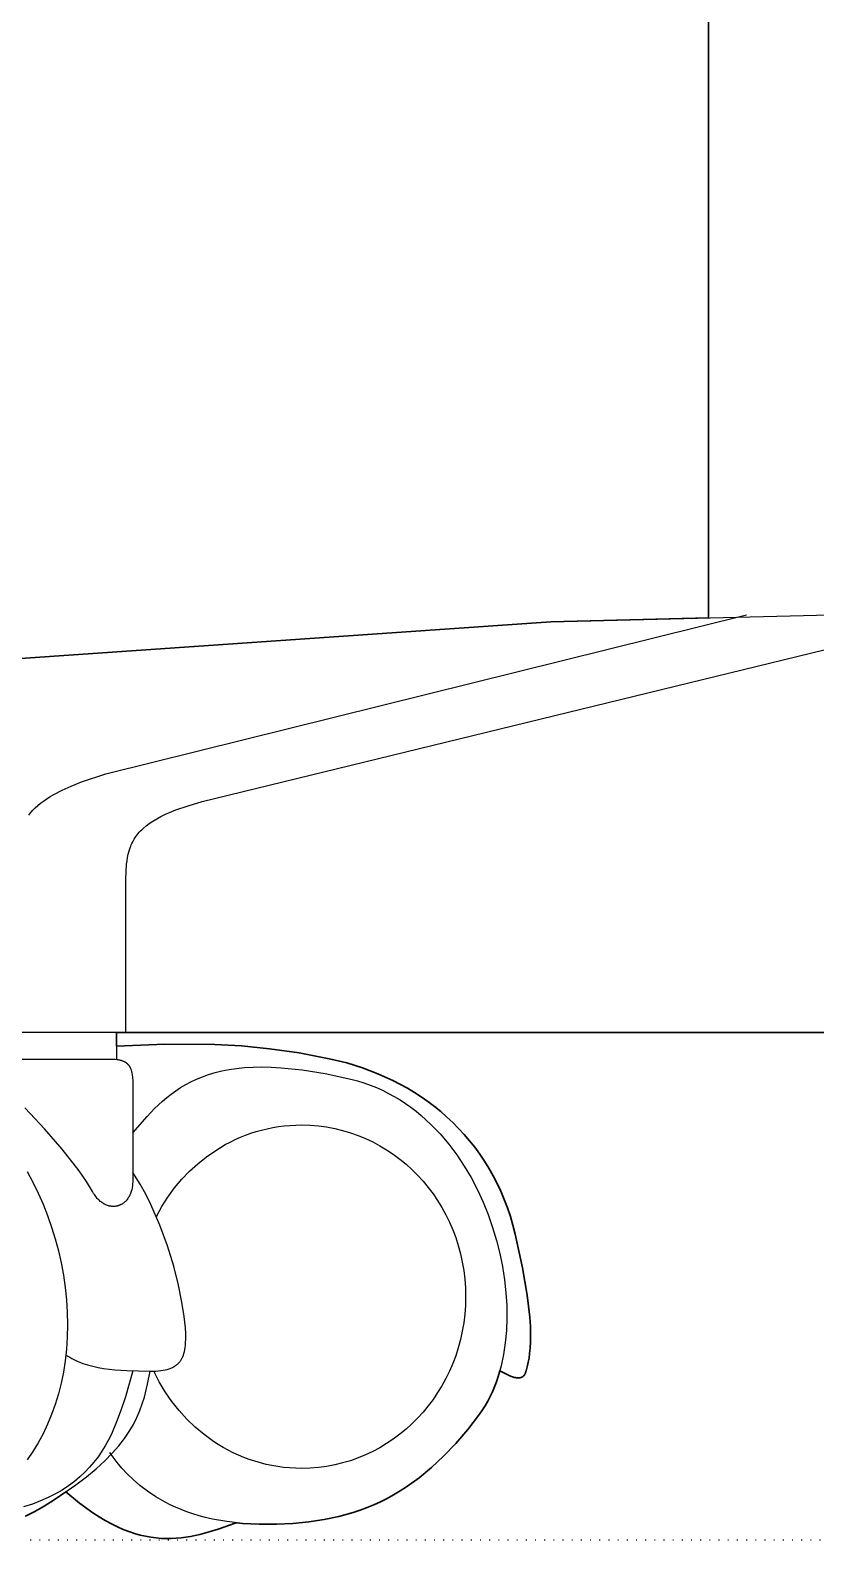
# Model space of a CAD drawing. Header units: millimetres. Extents: x 0 to 1824, y -1116 to 893.
# Drawn here: x 1362.2 to 1456.4, y 0 to 181.1 of the extents above; entities that cross this region are included whole.
import ezdxf

# ---------------------------------------------------------------- set-up
doc = ezdxf.new("R2010")
doc.units = ezdxf.units.MM
doc.linetypes.add('Dots', pattern=[1, 0, -1])
doc.layers.add('Blocks', color=7, linetype='Continuous')
for name, color, linetype, lineweight, true_color in [('Blocks$Inner', 7, 'Continuous', 25, 0x007f00), ('Blocks$Outline', 7, 'Continuous', 35, 0xff3f3f), ('Groud', 7, 'Dots', 25, 0x243775)]:
    doc.layers.add(name, color=color, linetype=linetype, lineweight=lineweight, true_color=true_color)

# ---------------------------------------------------------------- blocks, each defined once
blk = doc.blocks.new('Oxford Low Office Chair Side')
at = {"layer": 'Blocks$Inner'}
for points in [[(364, 110.59), (364, 219.09)], [(73.5, 91.32), (345.1, 110.11), (381.73, 111.04)], [(631.4, 60.83), (294.98, 60.83), (67.92, 60.83)], [(282.51, 86.93), (282.75, 87.22), (283.01, 87.51), (283.29, 87.79), (283.6, 88.07), (283.94, 88.34), (284.29, 88.61), (284.68, 88.88), (285.09, 89.14), (285.54, 89.4), (286.51, 89.91), (287.61, 90.41), (288.85, 90.9), (291.75, 91.88), (368.52, 110.94)], [(294.15, 60.83), (294.15, 77.19), (294.16, 79.23), (294.18, 80.16), (294.24, 81.03), (294.29, 81.45), (294.36, 81.85), (294.44, 82.25), (294.54, 82.63), (294.66, 83), (294.73, 83.18), (294.8, 83.36), (294.88, 83.53), (294.97, 83.71), (295.16, 84.05), (295.26, 84.22), (295.38, 84.38), (295.5, 84.54), (295.63, 84.7), (295.76, 84.86), (295.91, 85.02), (296.06, 85.17), (296.22, 85.32), (296.57, 85.62), (296.96, 85.91), (297.38, 86.2), (297.85, 86.48), (298.36, 86.75), (298.91, 87.02), (300.16, 87.54), (301.61, 88.04), (303.28, 88.54), (379.5, 107.13)], [(293.05, 60.83), (293.05, 57.62)], [(293.05, 59.22), (298.81, 59.43), (304.83, 59.41), (308.02, 59.23), (311.38, 58.9), (314.93, 58.39), (318.71, 57.66), (320.64, 57.19), (322.53, 56.6), (324.37, 55.9), (326.16, 55.09), (327.89, 54.16), (328.73, 53.66), (329.55, 53.12), (330.35, 52.56), (331.13, 51.97), (331.89, 51.36), (332.63, 50.71), (333.34, 50.04), (334.04, 49.34), (334.7, 48.61), (335.35, 47.86), (335.97, 47.08), (336.56, 46.27), (337.12, 45.43), (337.66, 44.56), (338.17, 43.67), (338.64, 42.75), (339.09, 41.8), (339.5, 40.82), (339.89, 39.82), (340.24, 38.79), (340.55, 37.73), (340.83, 36.65), (341.7, 32.64), (342.26, 29.35), (342.56, 26.7), (342.64, 25.59), (342.66, 24.61), (342.66, 23.75), (342.62, 23), (342.55, 22.34), (342.48, 21.79), (342.39, 21.31), (342.3, 20.9), (342.13, 20.26), (342.11, 20.19), (342.09, 20.13), (342.07, 20.06), (342.05, 20.01), (342.02, 19.95), (342, 19.9), (341.99, 19.88), (341.98, 19.87), (341.98, 19.87), (341.98, 19.86), (341.98, 19.86), (341.97, 19.85), (341.97, 19.85), (341.97, 19.84), (341.96, 19.84), (341.96, 19.83), (341.96, 19.83), (341.96, 19.83), (341.96, 19.82), (341.95, 19.82), (341.95, 19.81), (341.95, 19.81), (341.94, 19.81), (341.94, 19.8), (341.93, 19.79), (341.93, 19.79), (341.93, 19.78), (341.92, 19.77), (341.92, 19.77), (341.92, 19.77), (341.88, 19.72), (341.82, 19.65), (341.78, 19.62), (341.77, 19.61), (341.77, 19.6), (341.76, 19.6), (341.75, 19.59), (341.71, 19.56), (341.69, 19.55), (341.69, 19.55), (341.68, 19.54), (341.66, 19.53), (341.65, 19.52), (341.65, 19.52), (341.64, 19.52), (341.62, 19.5), (341.57, 19.49), (341.56, 19.48), (341.56, 19.48), (341.51, 19.46), (341.47, 19.45), (341.43, 19.44), (341.4, 19.43), (341.39, 19.43), (341.38, 19.43), (341.37, 19.43), (341.37, 19.43), (341.34, 19.42), (341.31, 19.42), (341.29, 19.42), (341.27, 19.42), (341.24, 19.41), (341.22, 19.41), (341.22, 19.41), (341.19, 19.41), (341.17, 19.41), (341.17, 19.41), (341.14, 19.41), (341.13, 19.41), (341.12, 19.42), (341.09, 19.42), (341.04, 19.42), (340.93, 19.44), (340.88, 19.44), (340.87, 19.45), (340.85, 19.45), (340.85, 19.45), (340.84, 19.45), (340.83, 19.45), (340.83, 19.45), (340.71, 19.48), (340.6, 19.51), (340.48, 19.55), (340.25, 19.64), (340, 19.74), (338.97, 20.26)], [(282.31, 44.16), (283, 42.89), (283.64, 41.59), (284.23, 40.26), (284.77, 38.9), (285.26, 37.51), (285.7, 36.1), (286.08, 34.67), (286.41, 33.22), (286.68, 31.75), (286.89, 30.27), (287.04, 28.79), (287.13, 27.3), (287.16, 25.8), (287.13, 24.32), (287.04, 22.88), (286.89, 21.48), (286.68, 20.11), (286.41, 18.78), (286.08, 17.49), (285.7, 16.23), (285.26, 15.02), (284.77, 13.85), (284.23, 12.72), (283.64, 11.63), (283, 10.59), (282.31, 9.59)], [(281.71, 57.66), (292.37, 57.66), (292.63, 57.66), (292.87, 57.64), (293.09, 57.62), (293.2, 57.6), (293.3, 57.58), (293.4, 57.56), (293.49, 57.54), (293.58, 57.51), (293.63, 57.5), (293.63, 57.5), (293.63, 57.5), (293.63, 57.5), (293.64, 57.5), (293.64, 57.5), (293.64, 57.5), (293.64, 57.49), (293.65, 57.49), (293.65, 57.49), (293.65, 57.49), (293.66, 57.49), (293.66, 57.49), (293.66, 57.49), (293.66, 57.49), (293.67, 57.49), (293.67, 57.49), (293.75, 57.46), (293.83, 57.42), (293.91, 57.39), (293.94, 57.37), (293.98, 57.35), (294.01, 57.33), (294.05, 57.31), (294.05, 57.31), (294.05, 57.31), (294.05, 57.31), (294.06, 57.31), (294.06, 57.3), (294.06, 57.3), (294.06, 57.3), (294.07, 57.3), (294.07, 57.3), (294.07, 57.3), (294.07, 57.3), (294.07, 57.3), (294.08, 57.29), (294.08, 57.29), (294.08, 57.29), (294.08, 57.29), (294.08, 57.29), (294.09, 57.29), (294.09, 57.29), (294.09, 57.28), (294.09, 57.28), (294.09, 57.28), (294.1, 57.28), (294.1, 57.28), (294.1, 57.28), (294.1, 57.28), (294.1, 57.28), (294.11, 57.27), (294.11, 57.27), (294.11, 57.27), (294.11, 57.27), (294.11, 57.27), (294.15, 57.25), (294.15, 57.25), (294.15, 57.24), (294.15, 57.24), (294.15, 57.24), (294.16, 57.24), (294.16, 57.24), (294.16, 57.24), (294.16, 57.24), (294.16, 57.23), (294.16, 57.23), (294.17, 57.23), (294.17, 57.23), (294.17, 57.23), (294.17, 57.23), (294.17, 57.23), (294.18, 57.23), (294.21, 57.2), (294.24, 57.18), (294.24, 57.18), (294.24, 57.18), (294.24, 57.17), (294.24, 57.17), (294.25, 57.17), (294.25, 57.17), (294.25, 57.17), (294.25, 57.17), (294.25, 57.17), (294.25, 57.16), (294.26, 57.16), (294.26, 57.16), (294.26, 57.16), (294.26, 57.16), (294.26, 57.16), (294.27, 57.15), (294.29, 57.13), (294.32, 57.1), (294.32, 57.1), (294.32, 57.1), (294.33, 57.1), (294.33, 57.1), (294.33, 57.1), (294.33, 57.1), (294.33, 57.09), (294.33, 57.09), (294.34, 57.09), (294.34, 57.09), (294.34, 57.09), (294.34, 57.08), (294.34, 57.08), (294.35, 57.08), (294.35, 57.08), (294.35, 57.08), (294.35, 57.08), (294.35, 57.07), (294.35, 57.07), (294.36, 57.07), (294.36, 57.07), (294.36, 57.07), (294.36, 57.07), (294.36, 57.06), (294.36, 57.06), (294.36, 57.06), (294.37, 57.06), (294.37, 57.06), (294.37, 57.06), (294.37, 57.05), (294.37, 57.05), (294.4, 57.03), (294.4, 57.02), (294.4, 57.02), (294.4, 57.02), (294.4, 57.02), (294.41, 57.02), (294.41, 57.02), (294.41, 57.01), (294.41, 57.01), (294.41, 57.01), (294.41, 57.01), (294.41, 57.01), (294.42, 57.01), (294.42, 57), (294.42, 57), (294.42, 57), (294.42, 57), (294.45, 56.97), (294.45, 56.97), (294.45, 56.97), (294.45, 56.97), (294.45, 56.96), (294.45, 56.96), (294.45, 56.96), (294.46, 56.96), (294.46, 56.96), (294.46, 56.95), (294.46, 56.95), (294.46, 56.95), (294.47, 56.95), (294.47, 56.95), (294.47, 56.94), (294.47, 56.94), (294.47, 56.94), (294.47, 56.94), (294.47, 56.94), (294.48, 56.93), (294.48, 56.93), (294.48, 56.93), (294.48, 56.93), (294.48, 56.93), (294.48, 56.92), (294.48, 56.92), (294.49, 56.92), (294.49, 56.92), (294.49, 56.92), (294.49, 56.92), (294.49, 56.91), (294.51, 56.88), (294.53, 56.85), (294.54, 56.85), (294.54, 56.85), (294.54, 56.85), (294.54, 56.85), (294.54, 56.84), (294.54, 56.84), (294.54, 56.84), (294.55, 56.83), (294.55, 56.82), (294.56, 56.82), (294.56, 56.82), (294.56, 56.82), (294.56, 56.82), (294.56, 56.81), (294.56, 56.81), (294.56, 56.81), (294.56, 56.81), (294.57, 56.81), (294.57, 56.8), (294.57, 56.8), (294.57, 56.8), (294.57, 56.8), (294.57, 56.79), (294.59, 56.76), (294.61, 56.73), (294.63, 56.7), (294.65, 56.66), (294.68, 56.6), (294.7, 56.56), (294.71, 56.53), (294.71, 56.52), (294.71, 56.52), (294.71, 56.52), (294.72, 56.52), (294.72, 56.52), (294.72, 56.51), (294.72, 56.51), (294.72, 56.51), (294.72, 56.51), (294.72, 56.5), (294.72, 56.5), (294.72, 56.5), (294.72, 56.5), (294.72, 56.5), (294.73, 56.49), (294.73, 56.49), (294.74, 56.46), (294.77, 56.38), (294.79, 56.31), (294.83, 56.15), (294.87, 55.98), (294.9, 55.81), (294.94, 55.44), (294.97, 55.05), (294.97, 53.2), (294.97, 43.03), (294.97, 42.88), (294.96, 42.73), (294.94, 42.44), (294.92, 42.3), (294.89, 42.16), (294.86, 42.03), (294.83, 41.9), (294.79, 41.77), (294.76, 41.65), (294.71, 41.54), (294.66, 41.42), (294.64, 41.37), (294.61, 41.31), (294.56, 41.21), (294.5, 41.11), (294.44, 41.01), (294.38, 40.92), (294.32, 40.83), (294.25, 40.74), (294.21, 40.7), (294.18, 40.66), (294.1, 40.59), (294.03, 40.52), (293.95, 40.45), (293.93, 40.43), (293.93, 40.43), (293.92, 40.43), (293.92, 40.43), (293.92, 40.43), (293.92, 40.42), (293.91, 40.42), (293.91, 40.42), (293.91, 40.42), (293.87, 40.39), (293.79, 40.33), (293.7, 40.27), (293.61, 40.22), (293.57, 40.2), (293.53, 40.18), (293.48, 40.16), (293.44, 40.14), (293.41, 40.13), (293.39, 40.12), (293.39, 40.12), (293.39, 40.12), (293.38, 40.12), (293.38, 40.12), (293.38, 40.11), (293.37, 40.11), (293.37, 40.11), (293.37, 40.11), (293.37, 40.11), (293.36, 40.11), (293.36, 40.11), (293.36, 40.11), (293.36, 40.11), (293.35, 40.1), (293.35, 40.1), (293.35, 40.1), (293.3, 40.09), (293.3, 40.09), (293.29, 40.08), (293.29, 40.08), (293.29, 40.08), (293.29, 40.08), (293.28, 40.08), (293.28, 40.08), (293.28, 40.08), (293.27, 40.08), (293.27, 40.08), (293.27, 40.08), (293.27, 40.07), (293.26, 40.07), (293.26, 40.07), (293.26, 40.07), (293.25, 40.07), (293.21, 40.06), (293.16, 40.04), (293.16, 40.04), (293.15, 40.04), (293.15, 40.04), (293.15, 40.04), (293.14, 40.04), (293.14, 40.04), (293.14, 40.04), (293.14, 40.04), (293.11, 40.03), (293.06, 40.02), (292.97, 40), (292.87, 39.99), (292.77, 39.98), (292.72, 39.98), (292.68, 39.98), (292.58, 39.98), (292.48, 39.99), (292.38, 40), (292.28, 40.01), (292.17, 40.03), (292.07, 40.06), (291.97, 40.09), (291.87, 40.13), (291.77, 40.17), (291.67, 40.21), (291.62, 40.24), (291.57, 40.26), (291.47, 40.32), (291.38, 40.38), (291.28, 40.45), (291.18, 40.52), (291.09, 40.59), (290.99, 40.68), (290.9, 40.76), (290.81, 40.86), (290.72, 40.95), (290.63, 41.06), (290.46, 41.28), (290.38, 41.4), (290.29, 41.53), (290.14, 41.79), (289.81, 42.37), (289.43, 42.97), (288.56, 44.24), (286.51, 46.86), (284.42, 49.28), (282.7, 51.14), (282.03, 51.8)], [(294.97, 48.82), (296.69, 50.77), (297.6, 51.72), (298.56, 52.62), (299.07, 53.05), (299.6, 53.47), (300.15, 53.86), (300.72, 54.24), (301.33, 54.6), (301.96, 54.94), (302.63, 55.25), (303.33, 55.54), (304.07, 55.8), (304.84, 56.03), (305.66, 56.23), (306.53, 56.4), (307.43, 56.53), (308.39, 56.63), (309.4, 56.69), (310.46, 56.71), (311.57, 56.69), (312.75, 56.62), (315.27, 56.36), (318.06, 55.91), (321.12, 55.25), (321.92, 55.04), (322.69, 54.8), (323.45, 54.53), (324.2, 54.23), (324.93, 53.91), (325.64, 53.55), (326.33, 53.17), (327.01, 52.77), (327.67, 52.33), (328.31, 51.88), (328.94, 51.4), (329.55, 50.9), (330.72, 49.83), (331.82, 48.68), (332.85, 47.46), (333.82, 46.18), (334.71, 44.83), (335.53, 43.44), (336.28, 41.99), (336.96, 40.51), (337.57, 39), (338.11, 37.46), (338.57, 35.91), (338.97, 34.34), (339.29, 32.77), (339.53, 31.2), (339.7, 29.64), (339.8, 28.1), (339.82, 26.58), (339.76, 25.09), (339.63, 23.64), (339.42, 22.23), (339.14, 20.87), (338.78, 19.57), (338.57, 18.94), (338.34, 18.33), (338.09, 17.74), (337.82, 17.17), (337.54, 16.61), (337.23, 16.08), (336.9, 15.57), (336.55, 15.08), (335.12, 13.24), (333.69, 11.57), (332.24, 10.04), (330.78, 8.67), (329.3, 7.44), (327.79, 6.36), (327.03, 5.86), (326.25, 5.4), (325.47, 4.97), (324.68, 4.57), (323.88, 4.2), (323.06, 3.86), (322.24, 3.55), (321.4, 3.27), (319.68, 2.79), (317.91, 2.42), (316.08, 2.15), (314.18, 1.97), (312.21, 1.88), (310.15, 1.87), (308.14, 1.97), (306.26, 2.18), (304.53, 2.49), (303.71, 2.67), (302.93, 2.88), (302.18, 3.11), (301.46, 3.36), (300.77, 3.63), (300.11, 3.91), (299.48, 4.2), (298.87, 4.51), (298.3, 4.82), (297.76, 5.15), (296.75, 5.82), (295.84, 6.52), (295.03, 7.22), (294.31, 7.93), (293.67, 8.61), (293.12, 9.28), (292.65, 9.9), (292.24, 10.48)], [(297.82, 38.76), (298.47, 39.96), (299.2, 41.11), (300, 42.2), (300.87, 43.24), (301.79, 44.21), (302.78, 45.11), (303.83, 45.95), (304.92, 46.71), (305.49, 47.07), (306.07, 47.4), (306.66, 47.71), (307.26, 48), (307.88, 48.28), (308.5, 48.53), (309.14, 48.76), (309.78, 48.96), (310.43, 49.15), (311.09, 49.31), (311.76, 49.44), (312.44, 49.56), (313.12, 49.65), (313.82, 49.71), (314.52, 49.75), (315.22, 49.76), (316.23, 49.73), (317.23, 49.65), (318.21, 49.52), (319.18, 49.34), (320.13, 49.11), (321.07, 48.83), (321.98, 48.51), (322.87, 48.14), (323.74, 47.73), (324.59, 47.27), (325.41, 46.78), (326.21, 46.24), (326.98, 45.67), (327.73, 45.06), (328.44, 44.41), (329.12, 43.73), (329.77, 43.01), (330.39, 42.27), (330.97, 41.49), (331.52, 40.68), (332.03, 39.84), (332.51, 38.98), (332.94, 38.09), (333.34, 37.18), (333.69, 36.25), (334, 35.29), (334.26, 34.31), (334.48, 33.31), (334.65, 32.3), (334.78, 31.27), (334.85, 30.22), (334.88, 29.16), (334.85, 28.1), (334.78, 27.06), (334.65, 26.03), (334.48, 25.01), (334.26, 24.02), (334, 23.04), (333.69, 22.08), (333.34, 21.15), (332.94, 20.23), (332.51, 19.35), (332.03, 18.48), (331.52, 17.65), (330.97, 16.84), (330.39, 16.06), (329.77, 15.32), (329.12, 14.6), (328.44, 13.92), (327.73, 13.27), (326.98, 12.66), (326.21, 12.09), (325.41, 11.55), (324.59, 11.05), (323.74, 10.6), (322.87, 10.19), (321.98, 9.82), (321.07, 9.49), (320.13, 9.22), (319.18, 8.99), (318.21, 8.81), (317.23, 8.67), (316.23, 8.59), (315.22, 8.57), (314.49, 8.58), (313.77, 8.62), (313.06, 8.69), (312.35, 8.79), (311.65, 8.91), (310.96, 9.05), (310.28, 9.22), (309.61, 9.42), (308.95, 9.64), (308.3, 9.88), (307.66, 10.15), (307.03, 10.44), (306.41, 10.75), (305.81, 11.08), (305.22, 11.44), (304.64, 11.81), (303.52, 12.62), (302.46, 13.51), (301.46, 14.47), (300.53, 15.5), (299.66, 16.59), (298.87, 17.75), (298.15, 18.96), (297.52, 20.23)], [(282.14, 2.84), (283.24, 3.4), (284.38, 4.05), (285.57, 4.8), (288.16, 6.58), (289.45, 7.57), (290.61, 8.53), (291.63, 9.47), (292.52, 10.38), (293.3, 11.27), (293.98, 12.15), (294.56, 13), (295.06, 13.84), (295.48, 14.67), (295.83, 15.49), (296.12, 16.29), (296.37, 17.09), (296.76, 18.66), (297.08, 20.22), (297.74, 20.24), (298.05, 20.26), (298.34, 20.29), (298.61, 20.33), (298.87, 20.38), (299.11, 20.44), (299.34, 20.51), (299.55, 20.59), (299.75, 20.68), (299.85, 20.73), (299.94, 20.78), (300.03, 20.83), (300.11, 20.89), (300.19, 20.95), (300.27, 21.01), (300.35, 21.07), (300.42, 21.14), (300.49, 21.21), (300.55, 21.28), (300.61, 21.35), (300.67, 21.43), (300.73, 21.51), (300.78, 21.59), (300.83, 21.68), (300.88, 21.77), (300.93, 21.86), (300.97, 21.95), (301.05, 22.15), (301.12, 22.35), (301.17, 22.57), (301.22, 22.8), (301.26, 23.05), (301.29, 23.3), (301.31, 23.57), (301.34, 24.14), (301.33, 24.76), (301.29, 25.43), (301.15, 26.79), (300.88, 28.52), (300.46, 30.56), (299.89, 32.82), (299.15, 35.24), (298.24, 37.73), (297.15, 40.22), (296.54, 41.45), (295.87, 42.64), (294.97, 44.04)], [(286.97, 22.2), (287.19, 22.04), (287.42, 21.89), (287.66, 21.75), (287.9, 21.62), (288.16, 21.49), (288.43, 21.37), (288.7, 21.26), (288.99, 21.16), (289.57, 20.97), (290.19, 20.81), (290.83, 20.67), (291.48, 20.56), (292.85, 20.39), (294.25, 20.29), (297.08, 20.22)], [(294.98, 20.26), (294.1, 17.15), (293.61, 15.63), (293.05, 14.14), (292.42, 12.69), (292.06, 11.98), (291.68, 11.29), (291.27, 10.62), (290.82, 9.96), (290.33, 9.33), (289.81, 8.71), (289.25, 8.11), (288.64, 7.54), (287.99, 6.99), (287.29, 6.47), (286.53, 5.97), (285.72, 5.51), (284.86, 5.07), (283.94, 4.66), (282.95, 4.29), (281.9, 3.95)], [(307.38, 2.05), (305.22, 1.29), (304.13, 0.94), (303.03, 0.64), (301.91, 0.4), (301.34, 0.31), (300.77, 0.23), (300.18, 0.18), (299.59, 0.15), (299, 0.14), (298.39, 0.17), (297.77, 0.22), (297.15, 0.3), (296.51, 0.42), (295.86, 0.57), (295.2, 0.76), (294.52, 0.98), (293.84, 1.25), (293.14, 1.56), (292.42, 1.91), (291.69, 2.3), (290.95, 2.75), (290.19, 3.24), (288.61, 4.38), (286.95, 5.75)]]:
    blk.add_lwpolyline(points, dxfattribs=at)
at = {"layer": 'Blocks$Outline'}
for points in [[(364, 110.59), (364, 219.09)], [(345.1, 110.11), (364, 110.59)], [(73.5, 91.32), (345.1, 110.11)], [(294.98, 60.83), (293.05, 60.83)], [(293.05, 60.83), (293.05, 59.22)], [(628.42, 60.83), (294.98, 60.83)], [(293.05, 59.22), (298.81, 59.43)], [(298.81, 59.43), (304.83, 59.41)], [(304.83, 59.41), (308.02, 59.23)], [(308.02, 59.23), (311.38, 58.9)], [(311.38, 58.9), (314.93, 58.39)], [(314.93, 58.39), (318.71, 57.66)], [(318.71, 57.66), (320.64, 57.19)], [(320.64, 57.19), (322.53, 56.6)], [(322.53, 56.6), (324.37, 55.9)], [(324.37, 55.9), (326.16, 55.09)], [(326.16, 55.09), (327.89, 54.16)], [(327.89, 54.16), (328.73, 53.66)], [(328.73, 53.66), (329.55, 53.12)], [(329.55, 53.12), (330.35, 52.56)], [(330.35, 52.56), (331.13, 51.97)], [(331.13, 51.97), (331.89, 51.36)], [(331.89, 51.36), (332.63, 50.71)], [(332.63, 50.71), (333.34, 50.04)], [(333.34, 50.04), (334.04, 49.34)], [(334.04, 49.34), (334.7, 48.61)], [(334.7, 48.61), (335.35, 47.86)], [(335.35, 47.86), (335.97, 47.08)], [(335.97, 47.08), (336.56, 46.27)], [(336.56, 46.27), (337.12, 45.43)], [(337.12, 45.43), (337.66, 44.56)], [(337.66, 44.56), (338.17, 43.67)], [(338.17, 43.67), (338.64, 42.75)], [(338.64, 42.75), (339.09, 41.8)], [(339.09, 41.8), (339.5, 40.82)], [(339.5, 40.82), (339.89, 39.82)], [(339.89, 39.82), (340.24, 38.79)], [(340.24, 38.79), (340.55, 37.73)], [(340.55, 37.73), (340.83, 36.65)], [(340.83, 36.65), (341.7, 32.64)], [(341.7, 32.64), (342.26, 29.35)], [(342.26, 29.35), (342.56, 26.7)], [(342.56, 26.7), (342.64, 25.59)], [(342.64, 25.59), (342.66, 24.61)], [(342.66, 23.75), (342.62, 23)], [(342.66, 24.61), (342.66, 23.75)], [(342.48, 21.79), (342.39, 21.31)], [(342.55, 22.34), (342.48, 21.79)], [(342.62, 23), (342.55, 22.34)], [(338.97, 20.26), (338.78, 19.57)], [(340, 19.74), (338.97, 20.26)], [(342.02, 19.95), (342, 19.9)], [(342.05, 20.01), (342.02, 19.95)], [(342.07, 20.06), (342.05, 20.01)], [(342.09, 20.13), (342.07, 20.06)], [(342.11, 20.19), (342.09, 20.13)], [(342.13, 20.26), (342.11, 20.19)], [(342.3, 20.9), (342.13, 20.26)], [(342.39, 21.31), (342.3, 20.9)], [(338.34, 18.33), (338.09, 17.74)], [(338.57, 18.94), (338.34, 18.33)], [(338.78, 19.57), (338.57, 18.94)], [(340.25, 19.64), (340, 19.74)], [(340.48, 19.55), (340.25, 19.64)], [(340.6, 19.51), (340.48, 19.55)], [(340.71, 19.48), (340.6, 19.51)], [(340.83, 19.46), (340.71, 19.48)], [(340.83, 19.45), (340.83, 19.46)], [(340.84, 19.45), (340.83, 19.45)], [(340.83, 19.45), (340.83, 19.45)], [(340.83, 19.45), (340.83, 19.45)], [(340.83, 19.45), (340.83, 19.45)], [(340.83, 19.45), (340.83, 19.45)], [(340.85, 19.45), (340.84, 19.45)], [(340.84, 19.45), (340.84, 19.45)], [(340.84, 19.45), (340.84, 19.45)], [(340.84, 19.45), (340.84, 19.45)], [(340.84, 19.45), (340.84, 19.45)], [(340.84, 19.45), (340.84, 19.45)], [(340.87, 19.45), (340.85, 19.45)], [(340.85, 19.45), (340.85, 19.45)], [(340.85, 19.45), (340.85, 19.45)], [(340.85, 19.45), (340.85, 19.45)], [(340.85, 19.45), (340.85, 19.45)], [(340.88, 19.45), (340.87, 19.45)], [(340.87, 19.45), (340.87, 19.45)], [(340.87, 19.45), (340.87, 19.45)], [(340.87, 19.45), (340.87, 19.45)], [(340.87, 19.45), (340.87, 19.45)], [(340.87, 19.45), (340.87, 19.45)], [(340.88, 19.44), (340.88, 19.45)], [(340.93, 19.44), (340.88, 19.44)], [(340.88, 19.44), (340.88, 19.44)], [(341.04, 19.42), (340.93, 19.44)], [(341.09, 19.42), (341.04, 19.42)], [(341.12, 19.42), (341.09, 19.42)], [(341.12, 19.41), (341.12, 19.42)], [(341.12, 19.42), (341.12, 19.42)], [(341.12, 19.42), (341.12, 19.42)], [(341.12, 19.42), (341.12, 19.42)], [(341.13, 19.41), (341.12, 19.41)], [(341.12, 19.41), (341.12, 19.41)], [(341.12, 19.41), (341.12, 19.41)], [(341.14, 19.41), (341.13, 19.41)], [(341.13, 19.41), (341.13, 19.41)], [(341.13, 19.41), (341.13, 19.41)], [(341.13, 19.41), (341.13, 19.41)], [(341.13, 19.41), (341.13, 19.41)], [(341.13, 19.41), (341.13, 19.41)], [(341.17, 19.41), (341.14, 19.41)], [(341.14, 19.41), (341.14, 19.41)], [(341.14, 19.41), (341.14, 19.41)], [(341.14, 19.41), (341.14, 19.41)], [(341.18, 19.41), (341.17, 19.41)], [(341.17, 19.41), (341.17, 19.41)], [(341.17, 19.41), (341.17, 19.41)], [(341.17, 19.41), (341.17, 19.41)], [(341.17, 19.41), (341.17, 19.41)], [(341.17, 19.41), (341.17, 19.41)], [(341.17, 19.41), (341.17, 19.41)], [(341.19, 19.41), (341.18, 19.41)], [(341.18, 19.41), (341.18, 19.41)], [(341.18, 19.41), (341.18, 19.41)], [(341.18, 19.41), (341.18, 19.41)], [(341.18, 19.41), (341.18, 19.41)], [(341.18, 19.41), (341.18, 19.41)], [(341.22, 19.41), (341.19, 19.41)], [(341.19, 19.41), (341.19, 19.41)], [(341.19, 19.41), (341.19, 19.41)], [(341.19, 19.41), (341.19, 19.41)], [(341.23, 19.41), (341.22, 19.41)], [(341.22, 19.41), (341.22, 19.41)], [(341.22, 19.41), (341.22, 19.41)], [(341.22, 19.41), (341.22, 19.41)], [(341.22, 19.41), (341.22, 19.41)], [(341.22, 19.41), (341.22, 19.41)], [(341.22, 19.41), (341.22, 19.41)], [(341.24, 19.41), (341.23, 19.41)], [(341.23, 19.41), (341.23, 19.41)], [(341.23, 19.41), (341.23, 19.41)], [(341.23, 19.41), (341.23, 19.41)], [(341.23, 19.41), (341.23, 19.41)], [(341.23, 19.41), (341.23, 19.41)], [(341.23, 19.41), (341.23, 19.41)], [(341.26, 19.42), (341.24, 19.41)], [(341.24, 19.41), (341.24, 19.41)], [(341.24, 19.41), (341.24, 19.41)], [(341.27, 19.42), (341.26, 19.42)], [(341.26, 19.42), (341.26, 19.42)], [(341.28, 19.42), (341.27, 19.42)], [(341.27, 19.42), (341.27, 19.42)], [(341.27, 19.42), (341.27, 19.42)], [(341.27, 19.42), (341.27, 19.42)], [(341.27, 19.42), (341.27, 19.42)], [(341.27, 19.42), (341.27, 19.42)], [(341.29, 19.42), (341.28, 19.42)], [(341.28, 19.42), (341.28, 19.42)], [(341.28, 19.42), (341.28, 19.42)], [(341.28, 19.42), (341.28, 19.42)], [(341.28, 19.42), (341.28, 19.42)], [(341.28, 19.42), (341.28, 19.42)], [(341.28, 19.42), (341.28, 19.42)], [(341.31, 19.42), (341.29, 19.42)], [(341.29, 19.42), (341.29, 19.42)], [(341.33, 19.42), (341.31, 19.42)], [(341.34, 19.42), (341.33, 19.42)], [(341.35, 19.42), (341.34, 19.42)], [(341.34, 19.42), (341.34, 19.42)], [(341.34, 19.42), (341.34, 19.42)], [(341.34, 19.42), (341.34, 19.42)], [(341.34, 19.42), (341.34, 19.42)], [(341.34, 19.42), (341.34, 19.42)], [(341.34, 19.42), (341.34, 19.42)], [(341.36, 19.43), (341.35, 19.42)], [(341.35, 19.42), (341.35, 19.42)], [(341.35, 19.42), (341.35, 19.42)], [(341.35, 19.42), (341.35, 19.42)], [(341.35, 19.42), (341.35, 19.42)], [(341.35, 19.42), (341.35, 19.42)], [(341.35, 19.42), (341.35, 19.42)], [(341.37, 19.43), (341.36, 19.43)], [(341.36, 19.43), (341.36, 19.43)], [(341.36, 19.43), (341.36, 19.43)], [(341.36, 19.43), (341.36, 19.43)], [(341.36, 19.43), (341.36, 19.43)], [(341.36, 19.43), (341.36, 19.43)], [(341.36, 19.43), (341.36, 19.43)], [(341.38, 19.43), (341.37, 19.43)], [(341.37, 19.43), (341.37, 19.43)], [(341.37, 19.43), (341.37, 19.43)], [(341.37, 19.43), (341.37, 19.43)], [(341.37, 19.43), (341.37, 19.43)], [(341.37, 19.43), (341.37, 19.43)], [(341.39, 19.43), (341.38, 19.43)], [(341.38, 19.43), (341.38, 19.43)], [(341.38, 19.43), (341.38, 19.43)], [(341.38, 19.43), (341.38, 19.43)], [(341.38, 19.43), (341.38, 19.43)], [(341.38, 19.43), (341.38, 19.43)], [(341.38, 19.43), (341.38, 19.43)], [(341.4, 19.43), (341.39, 19.43)], [(341.39, 19.43), (341.39, 19.43)], [(341.39, 19.43), (341.39, 19.43)], [(341.39, 19.43), (341.39, 19.43)], [(341.39, 19.43), (341.39, 19.43)], [(341.39, 19.43), (341.39, 19.43)], [(341.43, 19.44), (341.4, 19.43)], [(341.4, 19.43), (341.4, 19.43)], [(341.4, 19.43), (341.4, 19.43)], [(341.4, 19.43), (341.4, 19.43)], [(341.4, 19.43), (341.4, 19.43)], [(341.4, 19.43), (341.4, 19.43)], [(341.47, 19.45), (341.43, 19.44)], [(341.49, 19.45), (341.47, 19.45)], [(341.5, 19.46), (341.49, 19.46)], [(341.49, 19.46), (341.49, 19.46)], [(341.49, 19.46), (341.49, 19.45)], [(341.51, 19.46), (341.5, 19.46)], [(341.5, 19.46), (341.5, 19.46)], [(341.5, 19.46), (341.5, 19.46)], [(341.5, 19.46), (341.5, 19.46)], [(341.5, 19.46), (341.5, 19.46)], [(341.5, 19.46), (341.5, 19.46)], [(341.5, 19.46), (341.5, 19.46)], [(341.56, 19.48), (341.51, 19.46)], [(341.51, 19.46), (341.51, 19.46)], [(341.51, 19.46), (341.51, 19.46)], [(341.51, 19.46), (341.51, 19.46)], [(341.51, 19.46), (341.51, 19.46)], [(341.51, 19.46), (341.51, 19.46)], [(341.51, 19.46), (341.51, 19.46)], [(341.57, 19.48), (341.56, 19.48)], [(341.56, 19.48), (341.56, 19.48)], [(341.56, 19.48), (341.56, 19.48)], [(341.56, 19.48), (341.56, 19.48)], [(341.56, 19.48), (341.56, 19.48)], [(341.56, 19.48), (341.56, 19.48)], [(341.58, 19.49), (341.57, 19.49)], [(341.57, 19.49), (341.57, 19.48)], [(341.57, 19.48), (341.57, 19.48)], [(341.57, 19.48), (341.57, 19.48)], [(341.57, 19.48), (341.57, 19.48)], [(341.57, 19.48), (341.57, 19.48)], [(341.57, 19.48), (341.57, 19.48)], [(341.57, 19.48), (341.57, 19.48)], [(341.6, 19.5), (341.58, 19.49)], [(341.61, 19.5), (341.6, 19.5)], [(341.6, 19.5), (341.6, 19.5)], [(341.6, 19.5), (341.6, 19.5)], [(341.6, 19.5), (341.6, 19.5)], [(341.6, 19.5), (341.6, 19.5)], [(341.6, 19.5), (341.6, 19.5)], [(341.62, 19.5), (341.61, 19.5)], [(341.61, 19.5), (341.61, 19.5)], [(341.61, 19.5), (341.61, 19.5)], [(341.61, 19.5), (341.61, 19.5)], [(341.61, 19.5), (341.61, 19.5)], [(341.61, 19.5), (341.61, 19.5)], [(341.61, 19.5), (341.61, 19.5)], [(341.63, 19.51), (341.62, 19.51)], [(341.62, 19.51), (341.62, 19.51)], [(341.62, 19.51), (341.62, 19.51)], [(341.62, 19.51), (341.62, 19.51)], [(341.62, 19.51), (341.62, 19.51)], [(341.62, 19.51), (341.62, 19.51)], [(341.62, 19.51), (341.62, 19.5)], [(341.62, 19.5), (341.62, 19.5)], [(341.64, 19.51), (341.63, 19.51)], [(341.63, 19.51), (341.63, 19.51)], [(341.63, 19.51), (341.63, 19.51)], [(341.63, 19.51), (341.63, 19.51)], [(341.63, 19.51), (341.63, 19.51)], [(341.63, 19.51), (341.63, 19.51)], [(341.63, 19.51), (341.63, 19.51)], [(341.63, 19.51), (341.63, 19.51)], [(341.65, 19.52), (341.64, 19.52)], [(341.64, 19.52), (341.64, 19.52)], [(341.64, 19.52), (341.64, 19.52)], [(341.64, 19.52), (341.64, 19.52)], [(341.64, 19.52), (341.64, 19.52)], [(341.64, 19.52), (341.64, 19.52)], [(341.64, 19.52), (341.64, 19.51)], [(341.66, 19.53), (341.65, 19.53)], [(341.65, 19.53), (341.65, 19.52)], [(341.65, 19.52), (341.65, 19.52)], [(341.65, 19.52), (341.65, 19.52)], [(341.65, 19.52), (341.65, 19.52)], [(341.65, 19.52), (341.65, 19.52)], [(341.65, 19.52), (341.65, 19.52)], [(341.68, 19.54), (341.66, 19.53)], [(341.69, 19.54), (341.68, 19.54)], [(341.68, 19.54), (341.68, 19.54)], [(341.68, 19.54), (341.68, 19.54)], [(341.68, 19.54), (341.68, 19.54)], [(341.68, 19.54), (341.68, 19.54)], [(341.68, 19.54), (341.68, 19.54)], [(341.68, 19.54), (341.68, 19.54)], [(341.68, 19.54), (341.68, 19.54)], [(341.71, 19.56), (341.69, 19.55)], [(341.69, 19.55), (341.69, 19.55)], [(341.69, 19.55), (341.69, 19.55)], [(341.69, 19.55), (341.69, 19.55)], [(341.69, 19.55), (341.69, 19.54)], [(341.69, 19.54), (341.69, 19.54)], [(341.75, 19.59), (341.71, 19.56)], [(341.76, 19.59), (341.75, 19.59)], [(341.75, 19.59), (341.75, 19.59)], [(341.75, 19.59), (341.75, 19.59)], [(341.75, 19.59), (341.75, 19.59)], [(341.75, 19.59), (341.75, 19.59)], [(341.77, 19.6), (341.76, 19.6)], [(341.76, 19.6), (341.76, 19.6)], [(341.76, 19.6), (341.76, 19.6)], [(341.76, 19.6), (341.76, 19.6)], [(341.76, 19.6), (341.76, 19.6)], [(341.76, 19.6), (341.76, 19.6)], [(341.76, 19.6), (341.76, 19.59)], [(341.76, 19.59), (341.76, 19.59)], [(341.78, 19.61), (341.77, 19.61)], [(341.77, 19.61), (341.77, 19.61)], [(341.77, 19.61), (341.77, 19.61)], [(341.77, 19.61), (341.77, 19.61)], [(341.77, 19.61), (341.77, 19.61)], [(341.77, 19.61), (341.77, 19.6)], [(341.77, 19.6), (341.77, 19.6)], [(341.77, 19.6), (341.77, 19.6)], [(341.77, 19.6), (341.77, 19.6)], [(341.79, 19.62), (341.78, 19.62)], [(341.78, 19.62), (341.78, 19.62)], [(341.78, 19.62), (341.78, 19.62)], [(341.78, 19.62), (341.78, 19.62)], [(341.78, 19.62), (341.78, 19.61)], [(341.78, 19.61), (341.78, 19.61)], [(341.78, 19.61), (341.78, 19.61)], [(341.78, 19.61), (341.78, 19.61)], [(341.78, 19.61), (341.78, 19.61)], [(341.82, 19.65), (341.79, 19.62)], [(341.88, 19.72), (341.82, 19.65)], [(341.92, 19.76), (341.88, 19.72)], [(341.93, 19.78), (341.92, 19.77)], [(341.92, 19.77), (341.92, 19.77)], [(341.92, 19.77), (341.92, 19.77)], [(341.92, 19.77), (341.92, 19.77)], [(341.92, 19.77), (341.92, 19.77)], [(341.92, 19.77), (341.92, 19.77)], [(341.92, 19.77), (341.92, 19.77)], [(341.92, 19.77), (341.92, 19.77)], [(341.92, 19.77), (341.92, 19.76)], [(341.94, 19.8), (341.93, 19.79)], [(341.93, 19.79), (341.93, 19.79)], [(341.93, 19.79), (341.93, 19.78)], [(341.93, 19.78), (341.93, 19.78)], [(341.93, 19.78), (341.93, 19.78)], [(341.93, 19.78), (341.93, 19.78)], [(341.95, 19.81), (341.94, 19.81)], [(341.94, 19.81), (341.94, 19.81)], [(341.94, 19.81), (341.94, 19.8)], [(341.94, 19.8), (341.94, 19.8)], [(341.94, 19.8), (341.94, 19.8)], [(341.94, 19.8), (341.94, 19.8)], [(341.94, 19.8), (341.94, 19.8)], [(341.94, 19.8), (341.94, 19.8)], [(341.94, 19.8), (341.94, 19.8)], [(341.96, 19.82), (341.95, 19.82)], [(341.95, 19.82), (341.95, 19.82)], [(341.95, 19.82), (341.95, 19.82)], [(341.95, 19.82), (341.95, 19.82)], [(341.95, 19.82), (341.95, 19.82)], [(341.95, 19.82), (341.95, 19.81)], [(341.95, 19.81), (341.95, 19.81)], [(341.95, 19.81), (341.95, 19.81)], [(341.95, 19.81), (341.95, 19.81)], [(341.95, 19.81), (341.95, 19.81)], [(341.95, 19.81), (341.95, 19.81)], [(341.97, 19.84), (341.96, 19.84)], [(341.96, 19.84), (341.96, 19.84)], [(341.96, 19.84), (341.96, 19.84)], [(341.96, 19.84), (341.96, 19.83)], [(341.96, 19.83), (341.96, 19.83)], [(341.96, 19.83), (341.96, 19.83)], [(341.96, 19.83), (341.96, 19.83)], [(341.96, 19.83), (341.96, 19.83)], [(341.96, 19.83), (341.96, 19.83)], [(341.96, 19.83), (341.96, 19.82)], [(341.96, 19.82), (341.96, 19.82)], [(341.98, 19.86), (341.97, 19.86)], [(341.97, 19.86), (341.97, 19.85)], [(341.97, 19.85), (341.97, 19.85)], [(341.97, 19.85), (341.97, 19.85)], [(341.97, 19.85), (341.97, 19.85)], [(341.97, 19.85), (341.97, 19.84)], [(341.97, 19.84), (341.97, 19.84)], [(341.97, 19.84), (341.97, 19.84)], [(341.97, 19.84), (341.97, 19.84)], [(341.99, 19.88), (341.98, 19.87)], [(341.98, 19.87), (341.98, 19.87)], [(341.98, 19.87), (341.98, 19.87)], [(341.98, 19.87), (341.98, 19.87)], [(341.98, 19.87), (341.98, 19.87)], [(341.98, 19.87), (341.98, 19.86)], [(341.98, 19.86), (341.98, 19.86)], [(341.98, 19.86), (341.98, 19.86)], [(341.98, 19.86), (341.98, 19.86)], [(341.98, 19.86), (341.98, 19.86)], [(341.98, 19.86), (341.98, 19.86)], [(342, 19.9), (341.99, 19.88)], [(341.99, 19.88), (341.99, 19.88)], [(337.54, 16.61), (337.23, 16.08)], [(337.82, 17.17), (337.54, 16.61)], [(338.09, 17.74), (337.82, 17.17)], [(336.55, 15.08), (335.12, 13.24)], [(336.9, 15.57), (336.55, 15.08)], [(337.23, 16.08), (336.9, 15.57)], [(335.12, 13.24), (333.69, 11.57)], [(333.69, 11.57), (332.24, 10.04)], [(332.24, 10.04), (330.78, 8.67)], [(329.3, 7.44), (327.79, 6.36)], [(330.78, 8.67), (329.3, 7.44)], [(286.95, 5.75), (285.57, 4.8)], [(288.61, 4.38), (286.95, 5.75)], [(327.03, 5.86), (326.25, 5.4)], [(327.79, 6.36), (327.03, 5.86)], [(284.38, 4.05), (283.24, 3.4)], [(285.57, 4.8), (284.38, 4.05)], [(290.19, 3.24), (288.61, 4.38)], [(323.06, 3.86), (322.24, 3.55)], [(323.88, 4.2), (323.06, 3.86)], [(324.68, 4.57), (323.88, 4.2)], [(325.47, 4.97), (324.68, 4.57)], [(326.25, 5.4), (325.47, 4.97)], [(283.24, 3.4), (282.14, 2.84)], [(290.95, 2.75), (290.19, 3.24)], [(291.69, 2.3), (290.95, 2.75)], [(292.42, 1.91), (291.69, 2.3)], [(293.14, 1.56), (292.42, 1.91)], [(307.38, 2.05), (305.22, 1.29)], [(308.14, 1.97), (307.38, 2.05)], [(310.15, 1.87), (308.14, 1.97)], [(312.21, 1.88), (310.15, 1.87)], [(314.18, 1.97), (312.21, 1.88)], [(316.08, 2.15), (314.18, 1.97)], [(317.91, 2.42), (316.08, 2.15)], [(319.68, 2.79), (317.91, 2.42)], [(321.4, 3.27), (319.68, 2.79)], [(322.24, 3.55), (321.4, 3.27)], [(293.84, 1.25), (293.14, 1.56)], [(294.52, 0.98), (293.84, 1.25)], [(295.2, 0.76), (294.52, 0.98)], [(295.86, 0.57), (295.2, 0.76)], [(296.51, 0.42), (295.86, 0.57)], [(297.15, 0.3), (296.51, 0.42)], [(297.77, 0.22), (297.15, 0.3)], [(298.39, 0.17), (297.77, 0.22)], [(299, 0.14), (298.39, 0.17)], [(299.59, 0.15), (299, 0.14)], [(300.18, 0.18), (299.59, 0.15)], [(300.77, 0.23), (300.18, 0.18)], [(301.34, 0.31), (300.77, 0.23)], [(301.91, 0.4), (301.34, 0.31)], [(303.03, 0.64), (301.91, 0.4)], [(304.13, 0.94), (303.03, 0.64)], [(305.22, 1.29), (304.13, 0.94)]]:
    blk.add_lwpolyline(points, dxfattribs=at)

msp = doc.modelspace()

# ---------------------------------------------------------------- linework, layer by layer
at = {"layer": 'Groud'}
msp.add_lwpolyline([(1079.53, 0), (1824.1, 0)], dxfattribs=at)

# ---------------------------------------------------------------- block references
at = {"layer": 'Blocks'}
msp.add_blockref('Oxford Low Office Chair Side', (1079.53, 0), dxfattribs=at)

doc.saveas('drawing.dxf')
